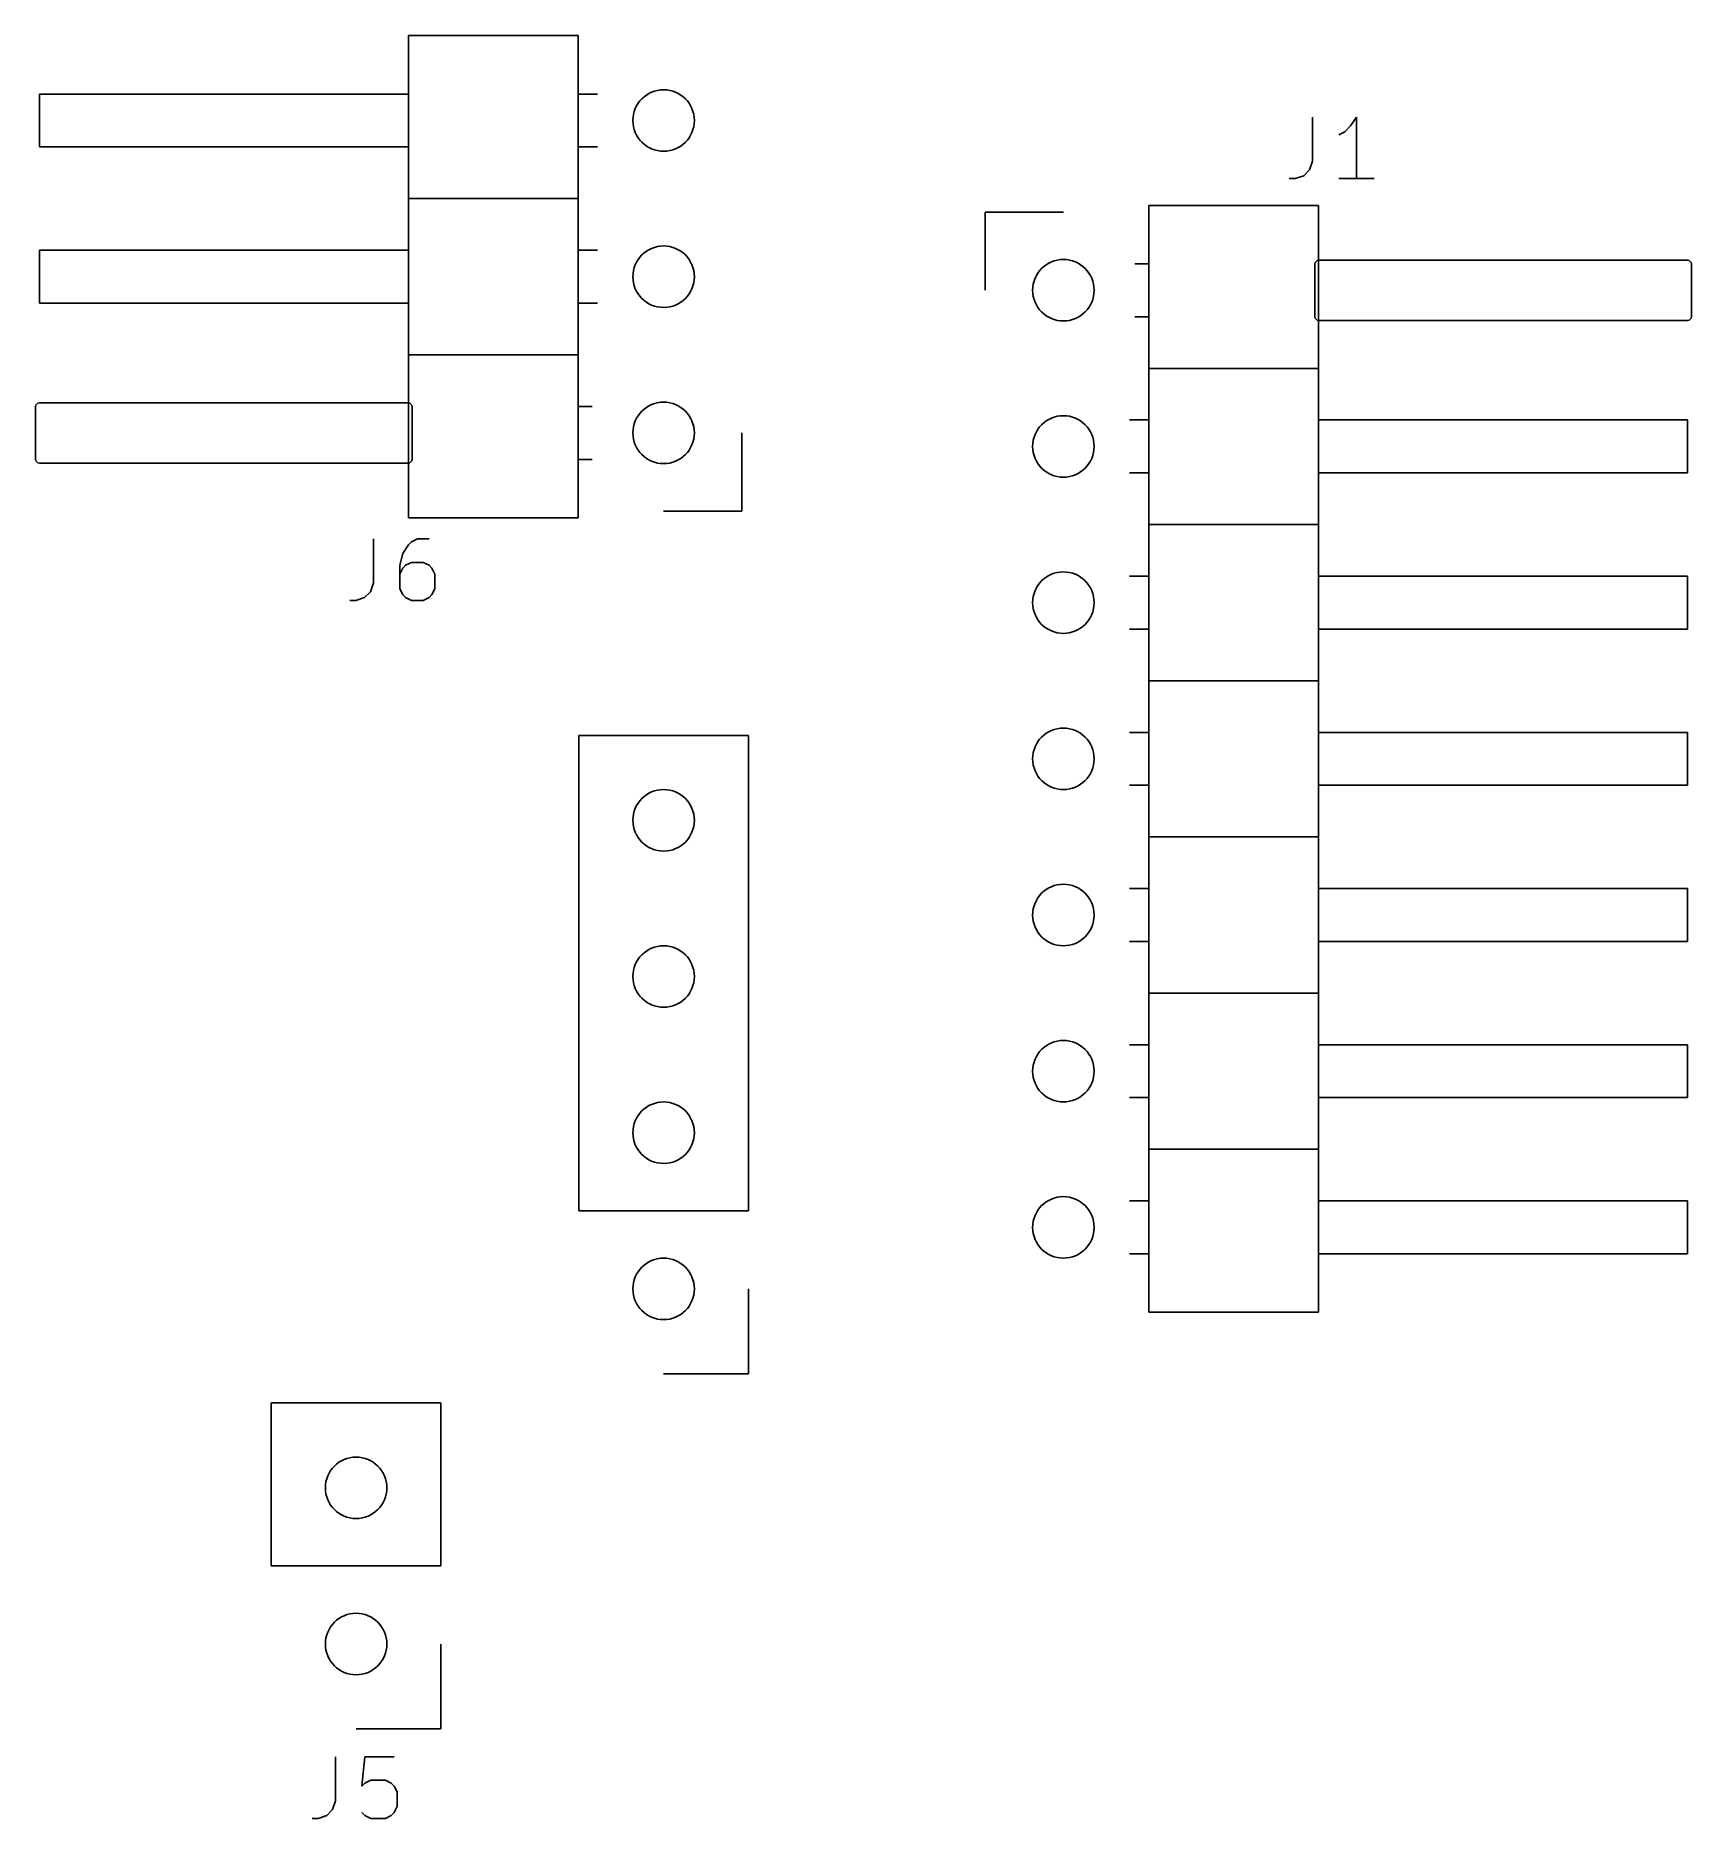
# Model space of a CAD drawing. Extents: x 6.8 to 33.7, y -31.6 to -2.6.
import ezdxf

# ---------------------------------------------------------------- set-up
doc = ezdxf.new("R2010")
doc.units = 0
doc.layers.add('BLACK', color=7, linetype='CONTINUOUS')
doc.layers.add('LYELLOW', color=51, linetype='CONTINUOUS')

msp = doc.modelspace()

# ---------------------------------------------------------------- linework, layer by layer
at = {"layer": 'BLACK'}
for centre in [(17, -4), (17, -6.54), (23.5, -6.76), (17, -9.08), (23.5, -9.3), (23.5, -11.84), (23.5, -14.38), (17, -15.38), (23.5, -16.92), (17, -17.92), (23.5, -19.46), (17, -20.46), (23.5, -22), (17, -23), (12, -26.235), (12, -28.775)]:
    msp.add_circle(centre, 0.5, dxfattribs=at)
at = {"layer": 'LYELLOW', "linetype": 'CONTINUOUS'}
for p, q in [((12.85, -2.62), (12.85, -10.46)), ((15.61, -2.62), (12.85, -2.62)), ((15.61, -10.46), (15.61, -2.62)), ((6.85, -3.57), (12.85, -3.57)), ((6.85, -4.43), (6.85, -3.57)), ((15.922642, -3.57), (15.61, -3.57)), ((27.551666, -3.944819), (27.551666, -4.659104)), ((28.265952, -3.944819), (28.170714, -4.087676)), ((28.265952, -4.944819), (28.265952, -3.944819)), ((28.075476, -4.182914), (27.980238, -4.230533)), ((28.170714, -4.087676), (28.075476, -4.182914)), ((12.85, -4.43), (6.85, -4.43)), ((15.922642, -4.43), (15.61, -4.43)), ((27.408809, -4.8972), (27.265952, -4.944819)), ((27.504047, -4.801961), (27.408809, -4.8972)), ((27.551666, -4.659104), (27.504047, -4.801961)), ((27.265952, -4.944819), (27.170714, -4.944819)), ((28.551666, -4.944819), (27.980238, -4.944819)), ((15.61, -5.27), (12.85, -5.27)), ((22.23, -5.49), (23.5, -5.49)), ((22.23, -6.76), (22.23, -5.49)), ((24.89, -5.38), (24.89, -23.38)), ((27.65, -5.38), (24.89, -5.38)), ((27.65, -23.38), (27.65, -5.38)), ((6.85, -6.11), (12.85, -6.11)), ((6.85, -6.97), (6.85, -6.11)), ((15.922642, -6.11), (15.61, -6.11)), ((24.66, -6.33), (24.89, -6.33)), ((27.59, -6.33), (27.594567, -6.307039)), ((27.59, -7.19), (27.59, -6.33)), ((27.594567, -6.307039), (27.627039, -6.274567)), ((27.627039, -6.274567), (27.65, -6.27)), ((27.65, -6.27), (33.65, -6.27)), ((33.65, -6.27), (33.672961, -6.274567)), ((33.672961, -6.274567), (33.705433, -6.307039)), ((33.705433, -6.307039), (33.71, -6.33)), ((33.71, -6.33), (33.71, -7.19)), ((12.85, -6.97), (6.85, -6.97)), ((15.922642, -6.97), (15.61, -6.97)), ((24.66, -7.19), (24.89, -7.19)), ((27.594567, -7.212961), (27.59, -7.19)), ((27.627039, -7.245433), (27.594567, -7.212961)), ((27.65, -7.25), (27.627039, -7.245433)), ((33.672961, -7.245433), (33.65, -7.25)), ((33.705433, -7.212961), (33.672961, -7.245433)), ((33.71, -7.19), (33.705433, -7.212961)), ((33.65, -7.25), (27.65, -7.25)), ((15.61, -7.81), (12.85, -7.81)), ((24.89, -8.03), (27.65, -8.03)), ((6.79, -8.65), (6.794567, -8.627039)), ((6.79, -9.51), (6.79, -8.65)), ((6.794567, -8.627039), (6.827039, -8.594567)), ((6.827039, -8.594567), (6.85, -8.59)), ((6.85, -8.59), (12.85, -8.59)), ((12.85, -8.59), (12.872961, -8.594567)), ((12.872961, -8.594567), (12.905433, -8.627039)), ((12.905433, -8.627039), (12.91, -8.65)), ((12.91, -8.65), (12.91, -9.51)), ((15.84, -8.65), (15.61, -8.65)), ((24.577358, -8.87), (24.89, -8.87)), ((27.65, -8.87), (33.65, -8.87)), ((33.65, -8.87), (33.65, -9.73)), ((18.27, -9.08), (18.27, -10.35)), ((6.794567, -9.532961), (6.79, -9.51)), ((6.827039, -9.565433), (6.794567, -9.532961)), ((6.85, -9.57), (6.827039, -9.565433)), ((12.872961, -9.565433), (12.85, -9.57)), ((12.905433, -9.532961), (12.872961, -9.565433)), ((12.91, -9.51), (12.905433, -9.532961)), ((15.84, -9.51), (15.61, -9.51)), ((12.85, -9.57), (6.85, -9.57)), ((24.577358, -9.73), (24.89, -9.73)), ((33.65, -9.73), (27.65, -9.73)), ((18.27, -10.35), (17, -10.35)), ((12.85, -10.46), (15.61, -10.46)), ((24.89, -10.57), (27.65, -10.57)), ((12.281666, -10.804819), (12.281666, -11.519104)), ((12.853095, -10.900057), (12.757857, -11.042914)), ((12.900714, -10.852438), (12.853095, -10.900057)), ((12.995952, -10.804819), (12.900714, -10.852438)), ((13.186428, -10.804819), (12.995952, -10.804819)), ((12.757857, -11.042914), (12.710238, -11.23339)), ((12.710238, -11.23339), (12.710238, -11.614342)), ((12.757857, -11.281009), (12.710238, -11.376247)), ((12.805476, -11.23339), (12.757857, -11.281009)), ((12.900714, -11.185771), (12.805476, -11.23339)), ((13.09119, -11.185771), (12.900714, -11.185771)), ((13.186428, -11.23339), (13.09119, -11.185771)), ((13.234047, -11.281009), (13.186428, -11.23339)), ((13.281666, -11.376247), (13.234047, -11.281009)), ((12.281666, -11.519104), (12.234047, -11.661961)), ((13.281666, -11.614342), (13.281666, -11.376247)), ((24.577358, -11.41), (24.89, -11.41)), ((27.65, -11.41), (33.65, -11.41)), ((33.65, -11.41), (33.65, -12.27)), ((11.995952, -11.804819), (11.900714, -11.804819)), ((12.138809, -11.7572), (11.995952, -11.804819)), ((12.234047, -11.661961), (12.138809, -11.7572)), ((12.710238, -11.614342), (12.757857, -11.70958)), ((12.757857, -11.70958), (12.805476, -11.7572)), ((12.805476, -11.7572), (12.900714, -11.804819)), ((12.900714, -11.804819), (13.09119, -11.804819)), ((13.09119, -11.804819), (13.186428, -11.7572)), ((13.186428, -11.7572), (13.234047, -11.70958)), ((13.234047, -11.70958), (13.281666, -11.614342)), ((24.577358, -12.27), (24.89, -12.27)), ((33.65, -12.27), (27.65, -12.27)), ((24.89, -13.11), (27.65, -13.11)), ((15.62, -21.73), (15.62, -14)), ((18.38, -14), (15.62, -14)), ((18.38, -21.73), (18.38, -14)), ((24.577358, -13.95), (24.89, -13.95)), ((27.65, -13.95), (33.65, -13.95)), ((33.65, -13.95), (33.65, -14.81)), ((24.577358, -14.81), (24.89, -14.81)), ((33.65, -14.81), (27.65, -14.81)), ((24.89, -15.65), (27.65, -15.65)), ((24.577358, -16.49), (24.89, -16.49)), ((27.65, -16.49), (33.65, -16.49)), ((33.65, -16.49), (33.65, -17.35)), ((24.577358, -17.35), (24.89, -17.35)), ((33.65, -17.35), (27.65, -17.35)), ((24.89, -18.19), (27.65, -18.19)), ((24.577358, -19.03), (24.89, -19.03)), ((27.65, -19.03), (33.65, -19.03)), ((33.65, -19.03), (33.65, -19.89)), ((24.577358, -19.89), (24.89, -19.89)), ((33.65, -19.89), (27.65, -19.89)), ((24.89, -20.73), (27.65, -20.73)), ((18.38, -21.73), (15.62, -21.73)), ((24.577358, -21.57), (24.89, -21.57)), ((27.65, -21.57), (33.65, -21.57)), ((33.65, -21.57), (33.65, -22.43)), ((24.577358, -22.43), (24.89, -22.43)), ((33.65, -22.43), (27.65, -22.43)), ((18.38, -23), (18.38, -24.38)), ((24.89, -23.38), (27.65, -23.38)), ((18.38, -24.38), (17, -24.38)), ((10.62, -27.505), (10.62, -24.855)), ((13.38, -24.855), (10.62, -24.855)), ((13.38, -27.505), (13.38, -24.855)), ((13.38, -27.505), (10.62, -27.505)), ((13.38, -28.775), (13.38, -30.155)), ((13.38, -30.155), (12, -30.155)), ((11.666666, -30.609819), (11.666666, -31.324104)), ((12.142857, -30.609819), (12.095238, -31.086009)), ((12.619047, -30.609819), (12.142857, -30.609819)), ((12.142857, -31.03839), (12.238095, -30.990771)), ((12.238095, -30.990771), (12.47619, -30.990771)), ((12.47619, -30.990771), (12.571428, -31.03839)), ((12.095238, -31.086009), (12.142857, -31.03839)), ((12.571428, -31.03839), (12.619047, -31.086009)), ((12.619047, -31.086009), (12.666666, -31.181247)), ((12.666666, -31.181247), (12.666666, -31.419342)), ((11.523809, -31.5622), (11.380952, -31.609819)), ((11.619047, -31.466961), (11.523809, -31.5622)), ((11.666666, -31.324104), (11.619047, -31.466961)), ((12.142857, -31.5622), (12.095238, -31.51458)), ((12.238095, -31.609819), (12.142857, -31.5622)), ((12.571428, -31.5622), (12.47619, -31.609819)), ((12.619047, -31.51458), (12.571428, -31.5622)), ((12.666666, -31.419342), (12.619047, -31.51458)), ((11.380952, -31.609819), (11.285714, -31.609819)), ((12.47619, -31.609819), (12.238095, -31.609819))]:
    msp.add_line(p, q, dxfattribs=at)

doc.saveas('drawing.dxf')
